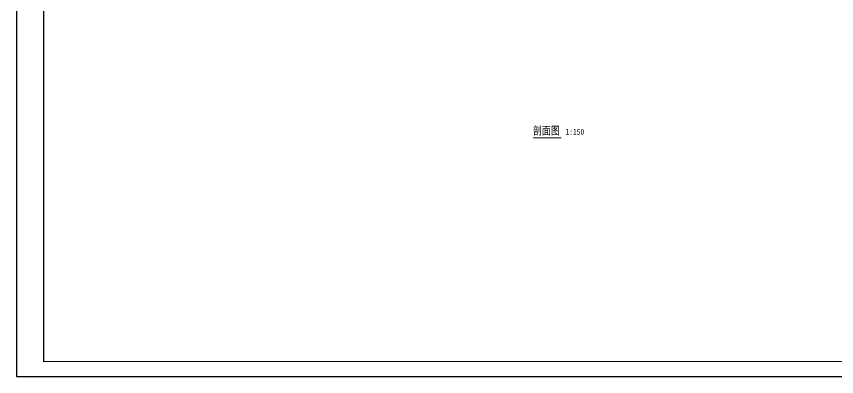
# Model space of a CAD drawing. Extents: x -473190 to 2138458, y -81875 to 2633646.
# Drawn here: x 1257142 to 1338415, y 98015 to 133708 of the extents above; entities that cross this region are included whole.
import ezdxf

# ---------------------------------------------------------------- set-up
doc = ezdxf.new("R2010")
doc.units = 0
doc.header["$LTSCALE"] = 1000
for name, color, linetype in [('DIM_SYMB', 3, 'Continuous'), ('ECA_TK', 7, 'Continuous'), ('PUB_TEXT', 7, 'Continuous'), ('tk', 7, 'Continuous')]:
    doc.layers.add(name, color=color, linetype=linetype)
doc.styles.add('TYDG_01', font='', dxfattribs={"width": 0.8})
doc.styles.get('TYDG_01').set_extended_font_data('SimSun')

# ---------------------------------------------------------------- blocks, each defined once
blk = doc.blocks.new('10B_A1')
at = {"layer": 'ECA_TK'}
blk.add_lwpolyline([(0, 0), (841, 0), (841, 594), (0, 594)], close=True, dxfattribs=at)
at = {"layer": 'ECA_TK', "const_width": 0.8}
blk.add_lwpolyline([(831, 10), (831, 584), (18, 584), (18, 10)], close=True, dxfattribs=at)

msp = doc.modelspace()

# ---------------------------------------------------------------- linework, layer by layer
at = {"layer": 'DIM_SYMB', "lineweight": -3, "const_width": 105}
msp.add_lwpolyline([(1308319.5, 121666), (1311134.6, 121666)], dxfattribs=at)

# ---------------------------------------------------------------- block references
at = {"layer": 'tk', "color": 0, "xscale": 150, "yscale": 150, "zscale": 150}
msp.add_blockref('10B_A1', (1257142.2, 98015.4), dxfattribs=at)

# ---------------------------------------------------------------- texts
at = {"layer": 'PUB_TEXT', "style": 'TYDG_01', "width": 0.8}
for s, height, p in [('剖面图', 793.04, (1308319.5, 121986.8)), ('1:150', 566.46, (1311554.6, 121986.8))]:
    msp.add_text(s, height=height, dxfattribs=at).set_placement(p)

doc.saveas('drawing.dxf')
